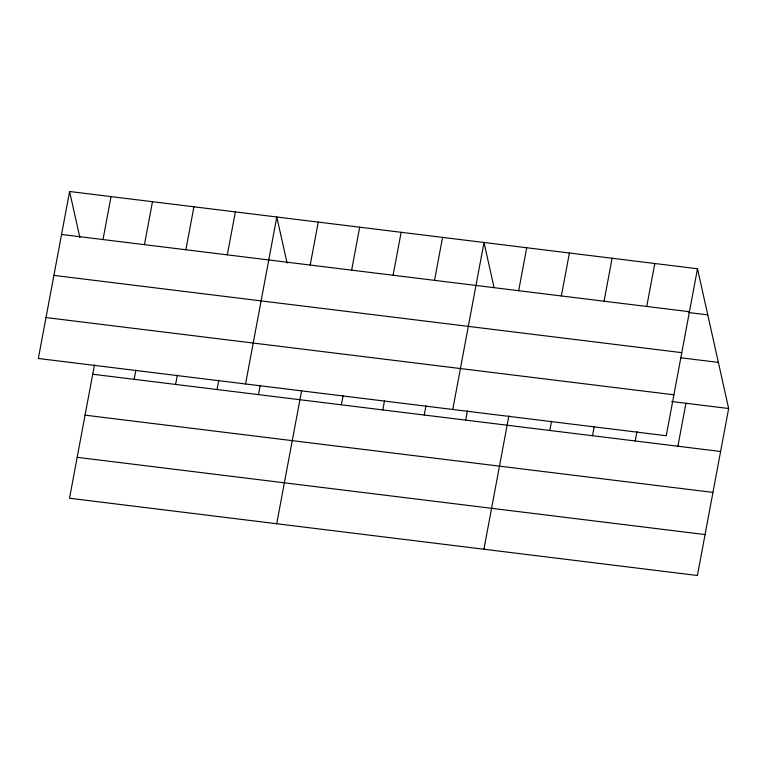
<?xml version="1.0" encoding="UTF-8"?>
<svg xmlns="http://www.w3.org/2000/svg" width="767" height="767" viewBox="0 0 767 767"><rect width="100%" height="100%" fill="white"/><g stroke="black" fill="none" stroke-linecap="round" stroke-linejoin="round"><path stroke-width="1.15" d="M69.596 191.501L38.35 358.486L666.245 435.733L697.491 268.757L69.596 191.501L79.883 237.626M102.999 239.563L111.042 196.601M94.456 364.939L69.509 498.243L697.404 575.499L728.65 408.514L697.491 268.757M144.445 244.663L152.48 201.692M134.158 379.329L135.893 370.039M185.882 249.764L193.926 206.793M175.595 384.43L177.34 375.14M227.32 254.855L235.364 211.893M217.042 389.521L218.777 380.231M245.555 383.979L276.801 216.994L287.088 263.119M258.479 394.622L260.214 385.331M310.204 265.056L318.247 222.094M276.714 523.736L301.661 390.432M351.65 270.157L359.685 227.195M341.363 404.823L343.098 395.532M393.087 275.257L401.131 232.286M382.8 409.923L384.545 400.633M434.525 280.348L442.569 237.386M424.247 415.014L425.982 405.724M452.76 409.473L484.006 242.487L494.044 287.51M465.684 420.115L467.419 410.824M518.665 290.703L526.708 247.741M483.919 549.239L508.866 415.925M561.367 295.957L569.402 252.995M549.824 430.469L551.559 421.179M604.06 301.21L612.104 258.249M592.517 435.723L594.262 426.433M646.754 306.464L654.797 263.503M635.22 440.977L636.955 431.687M677.913 446.231L685.957 403.26M61.561 234.462L689.456 311.718M688.795 312.543L707.778 314.873M53.901 275.391L681.796 352.647M680.415 357.729L718.372 362.398M46.01 317.557L673.905 394.813M671.719 401.515L728.65 408.514M92.711 374.229L720.606 451.485M85.06 415.158L712.946 492.404M77.17 457.324L705.055 534.57"/></g></svg>
